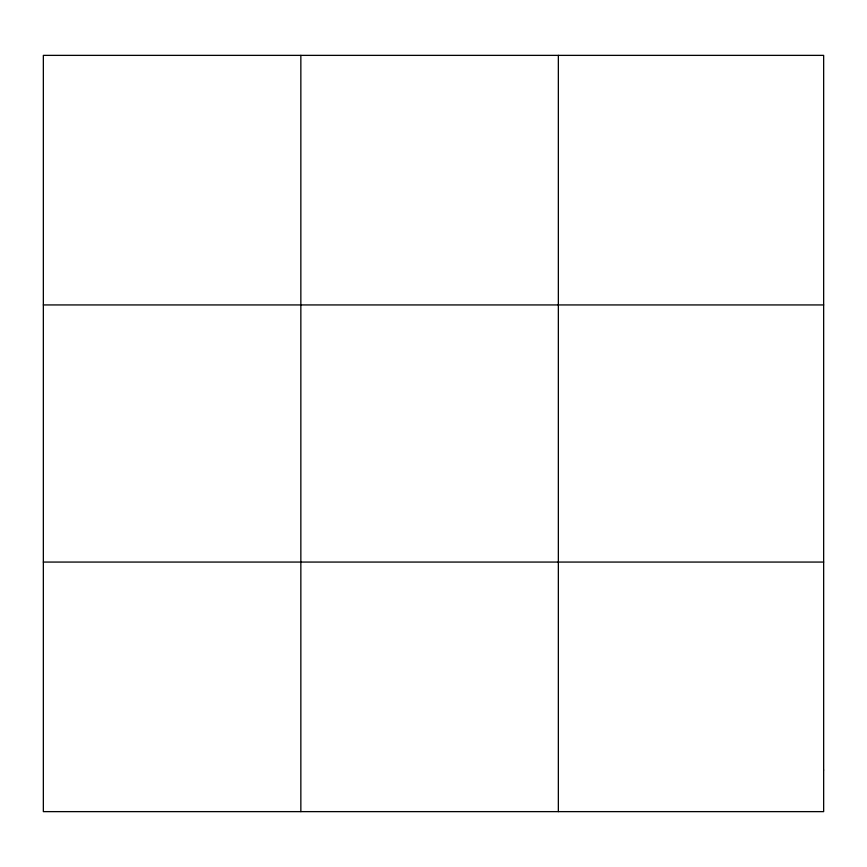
<?xml version="1.0" encoding="UTF-8"?>
<svg xmlns="http://www.w3.org/2000/svg" width="867" height="867" viewBox="0 0 867 867"><rect width="100%" height="100%" fill="white"/><g stroke="black" fill="none" stroke-linecap="round" stroke-linejoin="round"><path stroke-width="1.3" d="M300.849 55.369L300.849 811.631M558.348 55.369L558.348 811.631M43.35 304.935L823.65 304.935M43.35 562.065L823.65 562.065M823.65 770.037L823.65 811.631L43.35 811.631L43.35 55.369L823.65 55.369L823.65 770.037"/></g></svg>
